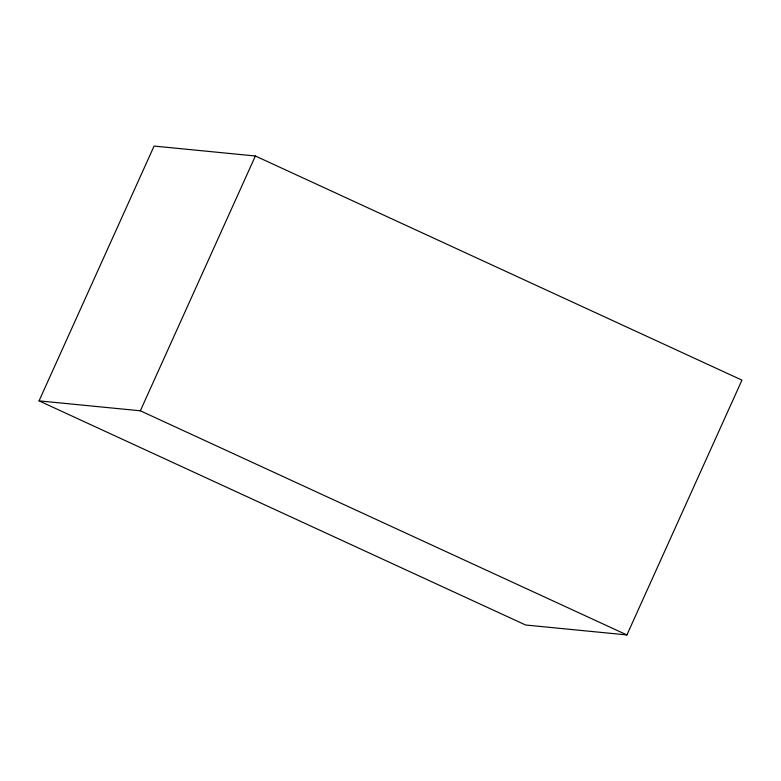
<?xml version="1.0" encoding="UTF-8"?>
<svg xmlns="http://www.w3.org/2000/svg" width="781" height="781" viewBox="0 0 781 781"><rect width="100%" height="100%" fill="white"/><g stroke="black" fill="none" stroke-linecap="round" stroke-linejoin="round"><path stroke-width="1.17" d="M39.05 400.868L154.091 146.067L255.387 155.995L741.95 380.132L626.909 634.933L525.613 625.005L39.05 400.868L140.346 410.796L626.909 634.933M140.346 410.796L255.387 155.995"/></g></svg>
